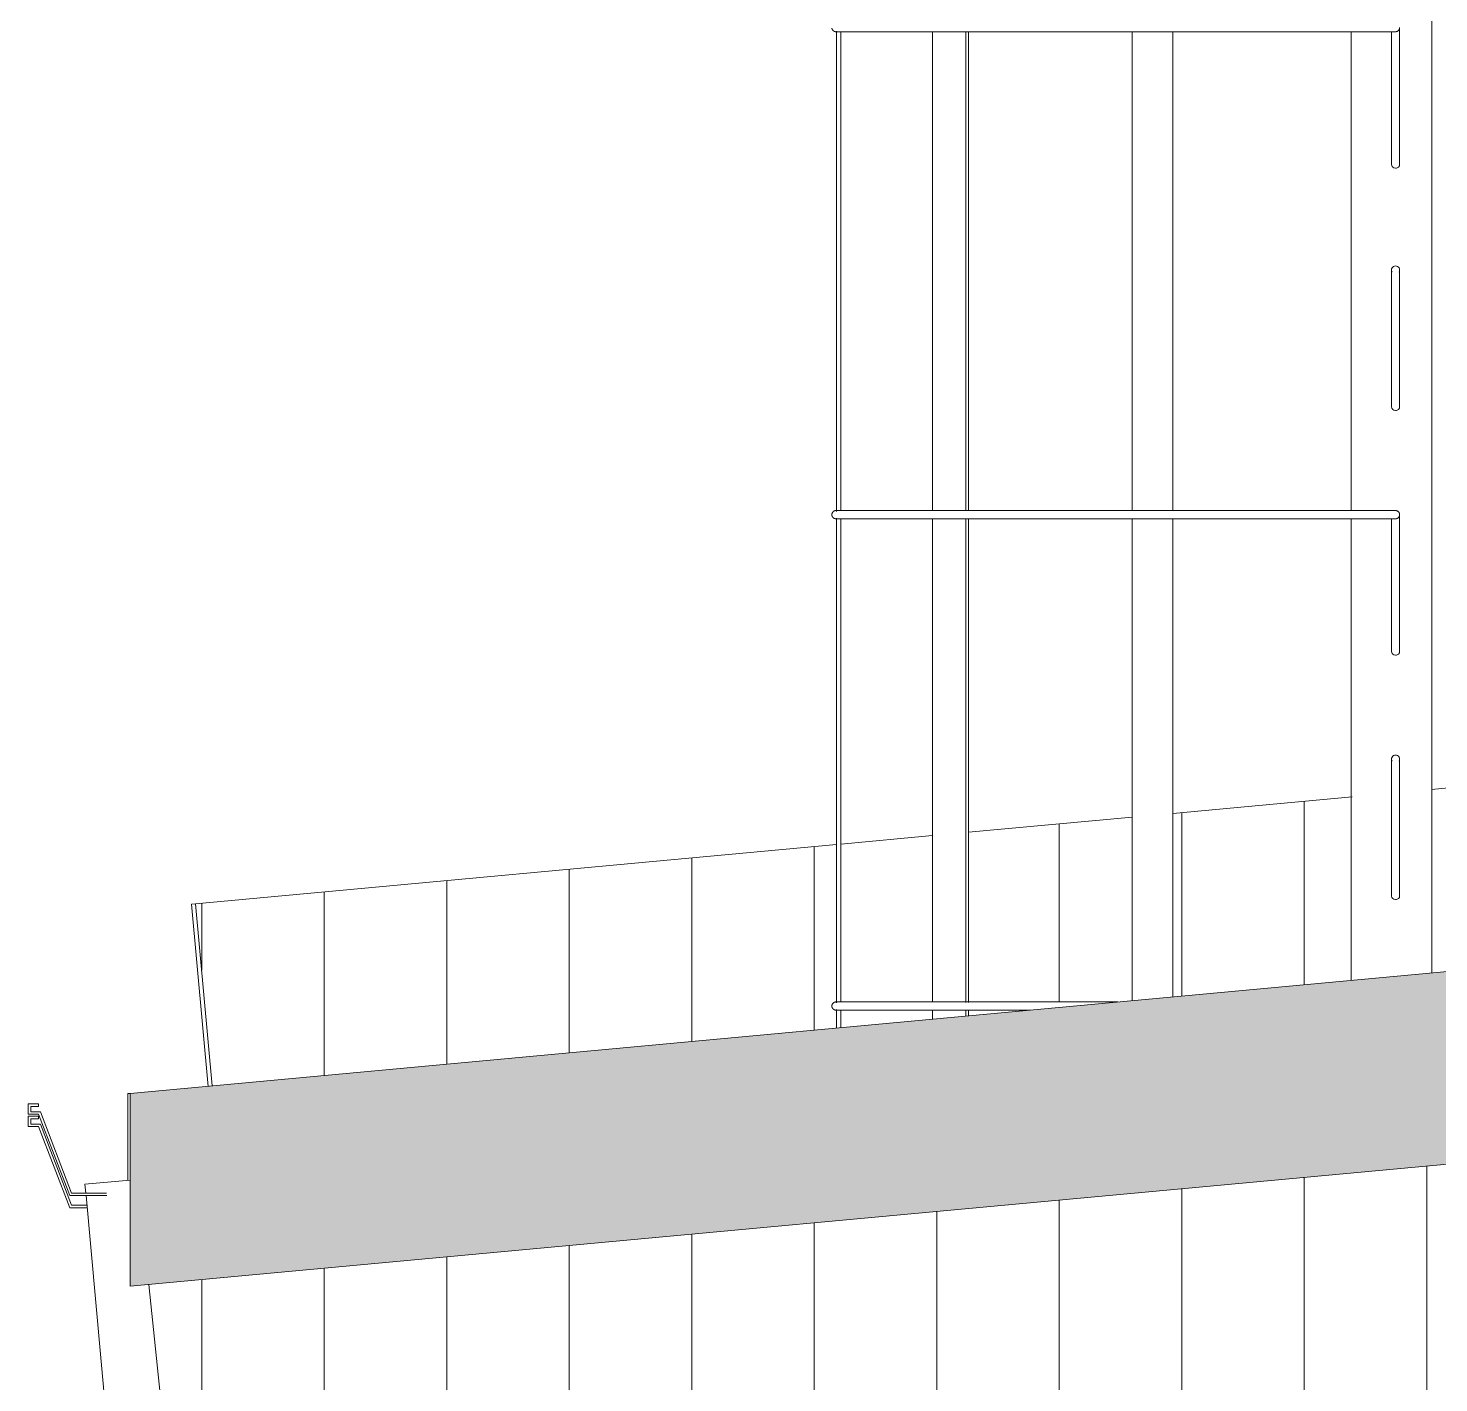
# Model space of a CAD drawing. Header units: metres. Extents: x -3 to 137, y -7 to 15.
# Drawn here: x 111.696 to 113.423, y 8.068 to 9.727 of the extents above; entities that cross this region are included whole.
import ezdxf

# ---------------------------------------------------------------- set-up
doc = ezdxf.new("R2010")
doc.units = ezdxf.units.M
for name, color, linetype, lineweight in [('A-GENM', 7, 'Continuous', 9), ('A-ROOF-OTLN', 7, 'Continuous', 9), ('A-ROOF-PATT', 7, 'Continuous', 9), ('A-WALL-PATT', 7, 'Continuous', 9), ('I-WALL', 7, 'Continuous', 9), ('P-PIPE', 7, 'Continuous', 9)]:
    doc.layers.add(name, color=color, linetype=linetype, lineweight=lineweight)
pattern_1 = [(90, (123.7585, 0), (-0.15, 9e-18), [])]

# ---------------------------------------------------------------- blocks, each defined once
blk = doc.blocks.new('M_Corniza Generica - Blanco-2489516-Elevation 6 - a')
at = {"layer": 'A-GENM', "color": 8, "true_color": 0x808080}
for p, q in [((-13.4173, 8.6543), (-13.4223, 8.6538)), ((-13.4223, 8.6538), (-13.4019, 8.4306))]:
    blk.add_line(p, q, dxfattribs=at)
blk = doc.blocks.new('M_Escalera acceso cubierta - M_Escalera acceso cubierta-2778226-Elevation 6 - a')
at = {"layer": 'A-GENM', "color": 8, "true_color": 0x808080}
for p, q in [((-11.9038, 8.5697), (-11.9038, 10.8098)), ((-12.6325, 9.1345), (-12.6325, 9.723)), ((-12.6275, 9.7223), (-12.6275, 9.1356)), ((-12.5151, 9.7222), (-12.5151, 9.1361)), ((-12.4741, 9.7226), (-12.4741, 9.1353)), ((-12.4712, 9.7225), (-12.4712, 9.1353)), ((-12.3155, 9.7223), (-11.9481, 9.7223)), ((-12.2707, 9.7224), (-12.2707, 9.1356)), ((-12.2207, 9.1356), (-12.2207, 9.7224)), ((-12.0024, 9.7225), (-12.0024, 9.1355)), ((-11.9531, 9.6908), (-11.9531, 9.5596)), ((-11.9431, 9.5596), (-11.9431, 9.6908)), ((-11.9531, 9.394), (-11.9531, 9.2628)), ((-11.9431, 9.2628), (-11.9431, 9.394)), ((-12.6325, 8.5328), (-12.6325, 9.1265)), ((-12.6275, 9.1258), (-12.6275, 8.5338)), ((-12.5151, 9.1257), (-12.5151, 8.5343)), ((-12.4741, 9.126), (-12.4741, 8.5335)), ((-12.4712, 9.126), (-12.4712, 8.5335)), ((-11.9481, 9.1358), (-12.3155, 9.1358)), ((-12.3155, 9.1258), (-11.9481, 9.1258)), ((-12.2707, 9.1259), (-12.2707, 8.5356)), ((-12.2207, 8.5403), (-12.2207, 9.1259)), ((-12.0024, 9.126), (-12.0024, 8.5605)), ((-11.9531, 9.0943), (-11.9531, 8.9631)), ((-11.9431, 8.9631), (-11.9431, 9.0943)), ((-11.9531, 8.7949), (-11.9531, 8.6637)), ((-11.9431, 8.6637), (-11.9431, 8.7949)), ((-12.288, 8.534), (-12.3155, 8.534)), ((-12.6325, 8.502), (-12.6325, 8.5248)), ((-12.6275, 8.524), (-12.6275, 8.5025)), ((-12.5151, 8.5239), (-12.5151, 8.5129)), ((-12.4741, 8.5243), (-12.4741, 8.5167)), ((-12.4712, 8.5243), (-12.4712, 8.517))]:
    blk.add_line(p, q, dxfattribs=at)
at = {"layer": 'A-GENM', "color": 8, "true_color": 0x808080, "flags": 128}
for points in [[(-12.6333, 9.7223), (-12.6335, 9.7223), (-12.6337, 9.7223), (-12.6339, 9.7223), (-12.6341, 9.7223), (-12.6343, 9.7224), (-12.6345, 9.7224), (-12.6347, 9.7225), (-12.6349, 9.7225), (-12.6351, 9.7226), (-12.6353, 9.7227), (-12.6354, 9.7228), (-12.6356, 9.7228), (-12.6358, 9.7229), (-12.636, 9.723), (-12.6361, 9.7232), (-12.6363, 9.7233), (-12.6365, 9.7234), (-12.6366, 9.7235), (-12.6368, 9.7237), (-12.6369, 9.7238), (-12.637, 9.7239), (-12.6372, 9.7241), (-12.6373, 9.7242), (-12.6374, 9.7244), (-12.6375, 9.7246), (-12.6376, 9.7247), (-12.6377, 9.7249), (-12.6378, 9.7251), (-12.6379, 9.7253), (-12.638, 9.7255), (-12.638, 9.7257), (-12.6381, 9.7258), (-12.6382, 9.726), (-12.6382, 9.7262), (-12.6382, 9.7264), (-12.6383, 9.7266)], [(-11.9431, 9.6908), (-11.9431, 9.6912), (-11.9431, 9.6916), (-11.9431, 9.6921), (-11.9431, 9.6926), (-11.9431, 9.6931), (-11.9431, 9.6936), (-11.9431, 9.6942), (-11.9431, 9.6947), (-11.9431, 9.6953), (-11.9431, 9.6959), (-11.9431, 9.6966), (-11.9431, 9.6972), (-11.9431, 9.6979), (-11.9431, 9.6986), (-11.9431, 9.6993), (-11.9431, 9.7), (-11.9431, 9.7007), (-11.9431, 9.7014), (-11.9431, 9.7022), (-11.9431, 9.7029), (-11.9431, 9.7037), (-11.9431, 9.7045), (-11.9431, 9.7053), (-11.9431, 9.706), (-11.9431, 9.7068), (-11.9431, 9.7076), (-11.9431, 9.7084), (-11.9431, 9.7092), (-11.9431, 9.7099), (-11.9431, 9.7107), (-11.9431, 9.7115), (-11.9431, 9.7122), (-11.9431, 9.713), (-11.9431, 9.7137), (-11.9431, 9.7145), (-11.9431, 9.7152), (-11.9431, 9.7159), (-11.9431, 9.7166), (-11.9431, 9.7173), (-11.9431, 9.718), (-11.9431, 9.7187), (-11.9431, 9.7193), (-11.9431, 9.7199), (-11.9431, 9.7205), (-11.9431, 9.7211), (-11.9431, 9.7217), (-11.9431, 9.7222), (-11.9431, 9.7227), (-11.9431, 9.7232), (-11.9431, 9.7237), (-11.9431, 9.7241), (-11.9431, 9.7245), (-11.9431, 9.7249), (-11.9431, 9.7253), (-11.9431, 9.7256), (-11.9431, 9.7259)], [(-12.6287, 9.7223), (-12.6306, 9.7223), (-12.632, 9.7223), (-12.6329, 9.7223), (-12.6333, 9.7223), (-12.6333, 9.7223)], [(-12.6333, 9.7223), (-12.6331, 9.7223), (-12.6323, 9.7223), (-12.631, 9.7223), (-12.6293, 9.7223), (-12.627, 9.7223), (-12.6242, 9.7223), (-12.6209, 9.7223), (-12.6172, 9.7223), (-12.6129, 9.7223), (-12.6082, 9.7223), (-12.603, 9.7223), (-12.5974, 9.7223), (-12.5913, 9.7223), (-12.5848, 9.7223), (-12.5778, 9.7223), (-12.5704, 9.7223), (-12.5626, 9.7223), (-12.5544, 9.7223), (-12.5459, 9.7223), (-12.5369, 9.7223), (-12.5276, 9.7223), (-12.518, 9.7223), (-12.508, 9.7223), (-12.4978, 9.7223), (-12.4872, 9.7223), (-12.4764, 9.7223), (-12.4653, 9.7223), (-12.454, 9.7223), (-12.4424, 9.7223), (-12.4307, 9.7223), (-12.4187, 9.7223), (-12.4066, 9.7223), (-12.3944, 9.7223), (-12.382, 9.7223), (-12.3695, 9.7223), (-12.3569, 9.7223), (-12.3443, 9.7223), (-12.3316, 9.7223), (-12.3189, 9.7223), (-12.3155, 9.7223)], [(-12.5153, 9.7223), (-12.5251, 9.7223), (-12.5344, 9.7223), (-12.5435, 9.7223), (-12.5522, 9.7223), (-12.5604, 9.7223), (-12.5683, 9.7223), (-12.5758, 9.7223), (-12.5829, 9.7223), (-12.5896, 9.7223), (-12.5958, 9.7223), (-12.6016, 9.7223), (-12.6069, 9.7223), (-12.6117, 9.7223), (-12.6161, 9.7223), (-12.62, 9.7223), (-12.6234, 9.7223), (-12.6263, 9.7223), (-12.6275, 9.7223)], [(-12.3155, 9.7223), (-12.3282, 9.7223), (-12.3409, 9.7223), (-12.3535, 9.7223), (-12.3661, 9.7223), (-12.3786, 9.7223), (-12.391, 9.7223), (-12.4033, 9.7223), (-12.4155, 9.7223), (-12.4274, 9.7223), (-12.4393, 9.7223), (-12.4509, 9.7223), (-12.4623, 9.7223), (-12.4712, 9.7223)], [(-11.9531, 9.7224), (-11.9531, 9.7219), (-11.9531, 9.7213), (-11.9531, 9.7208), (-11.9531, 9.7202), (-11.9531, 9.7196), (-11.9531, 9.7189), (-11.9531, 9.7183), (-11.9531, 9.7176), (-11.9531, 9.7169), (-11.9531, 9.7162), (-11.9531, 9.7155), (-11.9531, 9.7148), (-11.9531, 9.7141), (-11.9531, 9.7133), (-11.9531, 9.7126), (-11.9531, 9.7118), (-11.9531, 9.7111), (-11.9531, 9.7103), (-11.9531, 9.7095), (-11.9531, 9.7087), (-11.9531, 9.7079), (-11.9531, 9.7072), (-11.9531, 9.7064), (-11.9531, 9.7056), (-11.9531, 9.7048), (-11.9531, 9.7041), (-11.9531, 9.7033), (-11.9531, 9.7025), (-11.9531, 9.7018), (-11.9531, 9.701), (-11.9531, 9.7003), (-11.9531, 9.6996), (-11.9531, 9.6989), (-11.9531, 9.6982), (-11.9531, 9.6975), (-11.9531, 9.6969), (-11.9531, 9.6962), (-11.9531, 9.6956), (-11.9531, 9.695), (-11.9531, 9.6944), (-11.9531, 9.6939), (-11.9531, 9.6933), (-11.9531, 9.6928), (-11.9531, 9.6923), (-11.9531, 9.6918), (-11.9531, 9.6914), (-11.9531, 9.691), (-11.9531, 9.6908)], [(-11.9531, 9.4305), (-11.9531, 9.4305), (-11.9531, 9.4304), (-11.9531, 9.4303), (-11.9531, 9.4302), (-11.9531, 9.4301), (-11.9531, 9.4299), (-11.9531, 9.4297), (-11.9531, 9.4295), (-11.9531, 9.4292), (-11.9531, 9.4289), (-11.9531, 9.4286), (-11.9531, 9.4283), (-11.9531, 9.4279), (-11.9531, 9.4275), (-11.9531, 9.4271), (-11.9531, 9.4266), (-11.9531, 9.4261), (-11.9531, 9.4256), (-11.9531, 9.4251), (-11.9531, 9.4246), (-11.9531, 9.424), (-11.9531, 9.4234), (-11.9531, 9.4228), (-11.9531, 9.4222), (-11.9531, 9.4215), (-11.9531, 9.4208), (-11.9531, 9.4202), (-11.9531, 9.4195), (-11.9531, 9.4187), (-11.9531, 9.418), (-11.9531, 9.4173), (-11.9531, 9.4165), (-11.9531, 9.4158), (-11.9531, 9.415), (-11.9531, 9.4143), (-11.9531, 9.4135), (-11.9531, 9.4127), (-11.9531, 9.4119), (-11.9531, 9.4112), (-11.9531, 9.4104), (-11.9531, 9.4096), (-11.9531, 9.4088), (-11.9531, 9.408), (-11.9531, 9.4073), (-11.9531, 9.4065), (-11.9531, 9.4057), (-11.9531, 9.405), (-11.9531, 9.4043), (-11.9531, 9.4035), (-11.9531, 9.4028), (-11.9531, 9.4021), (-11.9531, 9.4014), (-11.9531, 9.4007), (-11.9531, 9.4001), (-11.9531, 9.3994), (-11.9531, 9.3988), (-11.9531, 9.3982), (-11.9531, 9.3976), (-11.9531, 9.3971), (-11.9531, 9.3965), (-11.9531, 9.396), (-11.9531, 9.3955), (-11.9531, 9.395), (-11.9531, 9.3946), (-11.9531, 9.3942), (-11.9531, 9.394)], [(-11.9431, 9.394), (-11.9431, 9.3944), (-11.9431, 9.3948), (-11.9431, 9.3953), (-11.9431, 9.3958), (-11.9431, 9.3963), (-11.9431, 9.3968), (-11.9431, 9.3974), (-11.9431, 9.3979), (-11.9431, 9.3985), (-11.9431, 9.3992), (-11.9431, 9.3998), (-11.9431, 9.4004), (-11.9431, 9.4011), (-11.9431, 9.4018), (-11.9431, 9.4025), (-11.9431, 9.4032), (-11.9431, 9.4039), (-11.9431, 9.4047), (-11.9431, 9.4054), (-11.9431, 9.4062), (-11.9431, 9.4069), (-11.9431, 9.4077), (-11.9431, 9.4085), (-11.9431, 9.4092), (-11.9431, 9.41), (-11.9431, 9.4108), (-11.9431, 9.4116), (-11.9431, 9.4124), (-11.9431, 9.4131), (-11.9431, 9.4139), (-11.9431, 9.4147), (-11.9431, 9.4154), (-11.9431, 9.4162), (-11.9431, 9.417), (-11.9431, 9.4177), (-11.9431, 9.4184), (-11.9431, 9.4191), (-11.9431, 9.4198), (-11.9431, 9.4205), (-11.9431, 9.4212), (-11.9431, 9.4219), (-11.9431, 9.4225), (-11.9431, 9.4231), (-11.9431, 9.4237), (-11.9431, 9.4243), (-11.9431, 9.4249), (-11.9431, 9.4254), (-11.9431, 9.4259), (-11.9431, 9.4264), (-11.9431, 9.4269), (-11.9431, 9.4273), (-11.9431, 9.4277), (-11.9431, 9.4281), (-11.9431, 9.4285), (-11.9431, 9.4288), (-11.9431, 9.4291), (-11.9431, 9.4294), (-11.9431, 9.4296), (-11.9431, 9.4298), (-11.9431, 9.43), (-11.9431, 9.4302), (-11.9431, 9.4303), (-11.9431, 9.4304), (-11.9431, 9.4305), (-11.9431, 9.4305), (-11.9431, 9.4305)], [(-12.6383, 9.1308), (-12.6383, 9.131), (-12.6383, 9.1312), (-12.6383, 9.1314), (-12.6382, 9.1316), (-12.6382, 9.1318), (-12.6382, 9.132), (-12.6381, 9.1321), (-12.6381, 9.1323), (-12.638, 9.1325), (-12.6379, 9.1327), (-12.6378, 9.1329), (-12.6377, 9.1331), (-12.6376, 9.1332), (-12.6375, 9.1334), (-12.6374, 9.1336), (-12.6373, 9.1337), (-12.6372, 9.1339), (-12.6371, 9.1341), (-12.6369, 9.1342), (-12.6368, 9.1343), (-12.6366, 9.1345), (-12.6365, 9.1346), (-12.6363, 9.1347), (-12.6362, 9.1349), (-12.636, 9.135), (-12.6358, 9.1351), (-12.6357, 9.1352), (-12.6355, 9.1353), (-12.6353, 9.1353), (-12.6351, 9.1354), (-12.6349, 9.1355), (-12.6347, 9.1356), (-12.6346, 9.1356), (-12.6344, 9.1357), (-12.6342, 9.1357), (-12.634, 9.1357), (-12.6338, 9.1357), (-12.6336, 9.1358), (-12.6334, 9.1358), (-12.6333, 9.1358)], [(-12.6333, 9.1258), (-12.6335, 9.1258), (-12.6337, 9.1258), (-12.6339, 9.1258), (-12.6341, 9.1258), (-12.6343, 9.1259), (-12.6345, 9.1259), (-12.6347, 9.126), (-12.6349, 9.126), (-12.6351, 9.1261), (-12.6353, 9.1262), (-12.6354, 9.1262), (-12.6356, 9.1263), (-12.6358, 9.1264), (-12.636, 9.1265), (-12.6361, 9.1266), (-12.6363, 9.1268), (-12.6365, 9.1269), (-12.6366, 9.127), (-12.6368, 9.1271), (-12.6369, 9.1273), (-12.637, 9.1274), (-12.6372, 9.1276), (-12.6373, 9.1277), (-12.6374, 9.1279), (-12.6375, 9.1281), (-12.6376, 9.1282), (-12.6377, 9.1284), (-12.6378, 9.1286), (-12.6379, 9.1288), (-12.638, 9.129), (-12.638, 9.1291), (-12.6381, 9.1293), (-12.6382, 9.1295), (-12.6382, 9.1297), (-12.6382, 9.1299), (-12.6383, 9.1301), (-12.6383, 9.1303), (-12.6383, 9.1305), (-12.6383, 9.1307), (-12.6383, 9.1308)], [(-12.3155, 9.1358), (-12.3282, 9.1358), (-12.3409, 9.1358), (-12.3535, 9.1358), (-12.3661, 9.1358), (-12.3786, 9.1358), (-12.391, 9.1358), (-12.4033, 9.1358), (-12.4155, 9.1358), (-12.4274, 9.1358), (-12.4393, 9.1358), (-12.4509, 9.1358), (-12.4623, 9.1358), (-12.4734, 9.1358), (-12.4843, 9.1358), (-12.4949, 9.1358), (-12.5053, 9.1358), (-12.5153, 9.1358), (-12.5251, 9.1358), (-12.5344, 9.1358), (-12.5435, 9.1358), (-12.5522, 9.1358), (-12.5604, 9.1358), (-12.5683, 9.1358), (-12.5758, 9.1358), (-12.5829, 9.1358), (-12.5896, 9.1358), (-12.5958, 9.1358), (-12.6016, 9.1358), (-12.6069, 9.1358), (-12.6117, 9.1358), (-12.6161, 9.1358), (-12.62, 9.1358), (-12.6234, 9.1358), (-12.6263, 9.1358), (-12.6287, 9.1358), (-12.6306, 9.1358), (-12.632, 9.1358), (-12.6329, 9.1358), (-12.6333, 9.1358), (-12.6333, 9.1358)], [(-12.6333, 9.1358), (-12.6331, 9.1358), (-12.6323, 9.1358), (-12.631, 9.1358), (-12.6293, 9.1358)], [(-12.6287, 9.1258), (-12.6306, 9.1258), (-12.632, 9.1258), (-12.6329, 9.1258), (-12.6333, 9.1258), (-12.6333, 9.1258)], [(-12.6333, 9.1258), (-12.6331, 9.1258), (-12.6323, 9.1258), (-12.631, 9.1258), (-12.6293, 9.1258), (-12.627, 9.1258), (-12.6242, 9.1258), (-12.6209, 9.1258), (-12.6172, 9.1258), (-12.6129, 9.1258), (-12.6082, 9.1258), (-12.603, 9.1258), (-12.5974, 9.1258), (-12.5913, 9.1258), (-12.5848, 9.1258), (-12.5778, 9.1258), (-12.5704, 9.1258), (-12.5626, 9.1258), (-12.5544, 9.1258), (-12.5459, 9.1258), (-12.5369, 9.1258), (-12.5276, 9.1258), (-12.518, 9.1258), (-12.508, 9.1258), (-12.4978, 9.1258), (-12.4872, 9.1258), (-12.4764, 9.1258), (-12.4653, 9.1258), (-12.454, 9.1258), (-12.4424, 9.1258), (-12.4307, 9.1258), (-12.4187, 9.1258), (-12.4066, 9.1258), (-12.3944, 9.1258), (-12.382, 9.1258), (-12.3695, 9.1258), (-12.3569, 9.1258), (-12.3443, 9.1258), (-12.3316, 9.1258), (-12.3189, 9.1258), (-12.3155, 9.1258)], [(-12.5153, 9.1258), (-12.5251, 9.1258), (-12.5344, 9.1258), (-12.5435, 9.1258), (-12.5522, 9.1258), (-12.5604, 9.1258), (-12.5683, 9.1258), (-12.5758, 9.1258), (-12.5829, 9.1258), (-12.5896, 9.1258), (-12.5958, 9.1258), (-12.6016, 9.1258), (-12.6069, 9.1258), (-12.6117, 9.1258), (-12.6161, 9.1258), (-12.62, 9.1258), (-12.6234, 9.1258), (-12.6263, 9.1258), (-12.6275, 9.1258)], [(-12.627, 9.1358), (-12.6242, 9.1358), (-12.6209, 9.1358), (-12.6172, 9.1358), (-12.6129, 9.1358), (-12.6082, 9.1358), (-12.603, 9.1358), (-12.5974, 9.1358), (-12.5913, 9.1358), (-12.5848, 9.1358), (-12.5778, 9.1358), (-12.5704, 9.1358), (-12.5626, 9.1358), (-12.5544, 9.1358), (-12.5459, 9.1358), (-12.5369, 9.1358), (-12.5276, 9.1358), (-12.518, 9.1358), (-12.5151, 9.1358)], [(-12.4712, 9.1358), (-12.4653, 9.1358), (-12.454, 9.1358), (-12.4424, 9.1358), (-12.4307, 9.1358), (-12.4187, 9.1358), (-12.4066, 9.1358), (-12.3944, 9.1358), (-12.382, 9.1358), (-12.3695, 9.1358), (-12.3569, 9.1358), (-12.3443, 9.1358), (-12.3316, 9.1358), (-12.3189, 9.1358), (-12.3155, 9.1358)], [(-12.3155, 9.1258), (-12.3282, 9.1258), (-12.3409, 9.1258), (-12.3535, 9.1258), (-12.3661, 9.1258), (-12.3786, 9.1258), (-12.391, 9.1258), (-12.4033, 9.1258), (-12.4155, 9.1258), (-12.4274, 9.1258), (-12.4393, 9.1258), (-12.4509, 9.1258), (-12.4623, 9.1258), (-12.4712, 9.1258)], [(-11.9531, 9.1259), (-11.9531, 9.1254), (-11.9531, 9.1248), (-11.9531, 9.1243), (-11.9531, 9.1237), (-11.9531, 9.1231), (-11.9531, 9.1224), (-11.9531, 9.1218), (-11.9531, 9.1211), (-11.9531, 9.1204), (-11.9531, 9.1197), (-11.9531, 9.119), (-11.9531, 9.1183), (-11.9531, 9.1176), (-11.9531, 9.1168), (-11.9531, 9.1161), (-11.9531, 9.1153), (-11.9531, 9.1145), (-11.9531, 9.1138), (-11.9531, 9.113), (-11.9531, 9.1122), (-11.9531, 9.1114), (-11.9531, 9.1106), (-11.9531, 9.1099), (-11.9531, 9.1091), (-11.9531, 9.1083), (-11.9531, 9.1075), (-11.9531, 9.1068), (-11.9531, 9.106), (-11.9531, 9.1053), (-11.9531, 9.1045), (-11.9531, 9.1038), (-11.9531, 9.1031), (-11.9531, 9.1024), (-11.9531, 9.1017), (-11.9531, 9.101), (-11.9531, 9.1004), (-11.9531, 9.0997), (-11.9531, 9.0991), (-11.9531, 9.0985), (-11.9531, 9.0979), (-11.9531, 9.0973), (-11.9531, 9.0968), (-11.9531, 9.0963), (-11.9531, 9.0958), (-11.9531, 9.0953), (-11.9531, 9.0949), (-11.9531, 9.0945), (-11.9531, 9.0943)], [(-11.9431, 9.0943), (-11.9431, 9.0947), (-11.9431, 9.0951), (-11.9431, 9.0956), (-11.9431, 9.0961), (-11.9431, 9.0966), (-11.9431, 9.0971), (-11.9431, 9.0976), (-11.9431, 9.0982), (-11.9431, 9.0988), (-11.9431, 9.0994), (-11.9431, 9.1001), (-11.9431, 9.1007), (-11.9431, 9.1014), (-11.9431, 9.1021), (-11.9431, 9.1028), (-11.9431, 9.1035), (-11.9431, 9.1042), (-11.9431, 9.1049), (-11.9431, 9.1057), (-11.9431, 9.1064), (-11.9431, 9.1072), (-11.9431, 9.108), (-11.9431, 9.1087), (-11.9431, 9.1095), (-11.9431, 9.1103), (-11.9431, 9.1111), (-11.9431, 9.1119), (-11.9431, 9.1126), (-11.9431, 9.1134), (-11.9431, 9.1142), (-11.9431, 9.115), (-11.9431, 9.1157), (-11.9431, 9.1165), (-11.9431, 9.1172), (-11.9431, 9.118), (-11.9431, 9.1187), (-11.9431, 9.1194), (-11.9431, 9.1201), (-11.9431, 9.1208), (-11.9431, 9.1215), (-11.9431, 9.1221), (-11.9431, 9.1228), (-11.9431, 9.1234), (-11.9431, 9.124), (-11.9431, 9.1246), (-11.9431, 9.1251), (-11.9431, 9.1257), (-11.9431, 9.1262), (-11.9431, 9.1267), (-11.9431, 9.1271), (-11.9431, 9.1276), (-11.9431, 9.128), (-11.9431, 9.1284), (-11.9431, 9.1287), (-11.9431, 9.1291), (-11.9431, 9.1294)], [(-11.9531, 8.8314), (-11.9531, 8.8314), (-11.9531, 8.8313), (-11.9531, 8.8312), (-11.9531, 8.8311), (-11.9531, 8.831), (-11.9531, 8.8308), (-11.9531, 8.8306), (-11.9531, 8.8304), (-11.9531, 8.8301), (-11.9531, 8.8298), (-11.9531, 8.8295), (-11.9531, 8.8292), (-11.9531, 8.8288), (-11.9531, 8.8284), (-11.9531, 8.828), (-11.9531, 8.8275), (-11.9531, 8.827), (-11.9531, 8.8265), (-11.9531, 8.826), (-11.9531, 8.8254), (-11.9531, 8.8249), (-11.9531, 8.8243), (-11.9531, 8.8237), (-11.9531, 8.823), (-11.9531, 8.8224), (-11.9531, 8.8217), (-11.9531, 8.821), (-11.9531, 8.8203), (-11.9531, 8.8196), (-11.9531, 8.8189), (-11.9531, 8.8182), (-11.9531, 8.8174), (-11.9531, 8.8167), (-11.9531, 8.8159), (-11.9531, 8.8151), (-11.9531, 8.8144), (-11.9531, 8.8136), (-11.9531, 8.8128), (-11.9531, 8.812), (-11.9531, 8.8112), (-11.9531, 8.8105), (-11.9531, 8.8097), (-11.9531, 8.8089), (-11.9531, 8.8081), (-11.9531, 8.8074), (-11.9531, 8.8066), (-11.9531, 8.8059), (-11.9531, 8.8051), (-11.9531, 8.8044), (-11.9531, 8.8037), (-11.9531, 8.803), (-11.9531, 8.8023), (-11.9531, 8.8016), (-11.9531, 8.801), (-11.9531, 8.8003), (-11.9531, 8.7997), (-11.9531, 8.7991), (-11.9531, 8.7985), (-11.9531, 8.7979), (-11.9531, 8.7974), (-11.9531, 8.7969), (-11.9531, 8.7964), (-11.9531, 8.7959), (-11.9531, 8.7955), (-11.9531, 8.7951), (-11.9531, 8.7949)], [(-11.9431, 8.7949), (-11.9431, 8.7953), (-11.9431, 8.7957), (-11.9431, 8.7962), (-11.9431, 8.7967), (-11.9431, 8.7972), (-11.9431, 8.7977), (-11.9431, 8.7983), (-11.9431, 8.7988), (-11.9431, 8.7994), (-11.9431, 8.8), (-11.9431, 8.8007), (-11.9431, 8.8013), (-11.9431, 8.802), (-11.9431, 8.8027), (-11.9431, 8.8034), (-11.9431, 8.8041), (-11.9431, 8.8048), (-11.9431, 8.8055), (-11.9431, 8.8063), (-11.9431, 8.807), (-11.9431, 8.8078), (-11.9431, 8.8086), (-11.9431, 8.8093), (-11.9431, 8.8101), (-11.9431, 8.8109), (-11.9431, 8.8117), (-11.9431, 8.8125), (-11.9431, 8.8132), (-11.9431, 8.814), (-11.9431, 8.8148), (-11.9431, 8.8156), (-11.9431, 8.8163), (-11.9431, 8.8171), (-11.9431, 8.8178), (-11.9431, 8.8186), (-11.9431, 8.8193), (-11.9431, 8.82), (-11.9431, 8.8207), (-11.9431, 8.8214), (-11.9431, 8.8221), (-11.9431, 8.8227), (-11.9431, 8.8234), (-11.9431, 8.824), (-11.9431, 8.8246), (-11.9431, 8.8252), (-11.9431, 8.8257), (-11.9431, 8.8263), (-11.9431, 8.8268), (-11.9431, 8.8273), (-11.9431, 8.8278), (-11.9431, 8.8282), (-11.9431, 8.8286), (-11.9431, 8.829), (-11.9431, 8.8294), (-11.9431, 8.8297), (-11.9431, 8.83), (-11.9431, 8.8303), (-11.9431, 8.8305), (-11.9431, 8.8307), (-11.9431, 8.8309), (-11.9431, 8.8311), (-11.9431, 8.8312), (-11.9431, 8.8313), (-11.9431, 8.8313), (-11.9431, 8.8314), (-11.9431, 8.8314)], [(-12.6383, 8.529), (-12.6383, 8.5292), (-12.6383, 8.5294), (-12.6383, 8.5296), (-12.6382, 8.5298), (-12.6382, 8.53), (-12.6382, 8.5302), (-12.6381, 8.5304), (-12.6381, 8.5306), (-12.638, 8.5308), (-12.6379, 8.531), (-12.6378, 8.5311), (-12.6377, 8.5313), (-12.6376, 8.5315), (-12.6375, 8.5317), (-12.6374, 8.5318), (-12.6373, 8.532), (-12.6372, 8.5322), (-12.6371, 8.5323), (-12.6369, 8.5325), (-12.6368, 8.5326), (-12.6366, 8.5327), (-12.6365, 8.5329), (-12.6363, 8.533), (-12.6362, 8.5331), (-12.636, 8.5332), (-12.6358, 8.5333), (-12.6357, 8.5334), (-12.6355, 8.5335), (-12.6353, 8.5336), (-12.6351, 8.5337), (-12.6349, 8.5337), (-12.6347, 8.5338), (-12.6346, 8.5339), (-12.6344, 8.5339), (-12.6342, 8.5339), (-12.634, 8.534), (-12.6338, 8.534), (-12.6336, 8.534), (-12.6334, 8.534), (-12.6333, 8.534)], [(-12.3155, 8.534), (-12.3282, 8.534), (-12.3409, 8.534), (-12.3535, 8.534), (-12.3661, 8.534), (-12.3786, 8.534), (-12.391, 8.534), (-12.4033, 8.534), (-12.4155, 8.534), (-12.4274, 8.534), (-12.4393, 8.534), (-12.4509, 8.534), (-12.4623, 8.534), (-12.4734, 8.534), (-12.4843, 8.534), (-12.4949, 8.534), (-12.5053, 8.534), (-12.5153, 8.534), (-12.5251, 8.534), (-12.5344, 8.534), (-12.5435, 8.534), (-12.5522, 8.534), (-12.5604, 8.534), (-12.5683, 8.534), (-12.5758, 8.534), (-12.5829, 8.534), (-12.5896, 8.534), (-12.5958, 8.534), (-12.6016, 8.534), (-12.6069, 8.534), (-12.6117, 8.534), (-12.6161, 8.534), (-12.62, 8.534), (-12.6234, 8.534), (-12.6263, 8.534), (-12.6287, 8.534), (-12.6306, 8.534), (-12.632, 8.534), (-12.6329, 8.534), (-12.6333, 8.534), (-12.6333, 8.534)], [(-12.6333, 8.534), (-12.6331, 8.534), (-12.6323, 8.534), (-12.631, 8.534), (-12.6293, 8.534)], [(-12.627, 8.534), (-12.6242, 8.534), (-12.6209, 8.534), (-12.6172, 8.534), (-12.6129, 8.534), (-12.6082, 8.534), (-12.603, 8.534), (-12.5974, 8.534), (-12.5913, 8.534), (-12.5848, 8.534), (-12.5778, 8.534), (-12.5704, 8.534), (-12.5626, 8.534), (-12.5544, 8.534), (-12.5459, 8.534), (-12.5369, 8.534), (-12.5276, 8.534), (-12.518, 8.534), (-12.5151, 8.534)], [(-12.4712, 8.534), (-12.4653, 8.534), (-12.454, 8.534), (-12.4424, 8.534), (-12.4307, 8.534), (-12.4187, 8.534), (-12.4066, 8.534), (-12.3944, 8.534), (-12.382, 8.534), (-12.3695, 8.534), (-12.3569, 8.534), (-12.3443, 8.534), (-12.3316, 8.534), (-12.3189, 8.534), (-12.3155, 8.534)], [(-12.6333, 8.524), (-12.6335, 8.524), (-12.6337, 8.524), (-12.6339, 8.5241), (-12.6341, 8.5241), (-12.6343, 8.5241), (-12.6345, 8.5242), (-12.6347, 8.5242), (-12.6349, 8.5243), (-12.6351, 8.5243), (-12.6353, 8.5244), (-12.6354, 8.5245), (-12.6356, 8.5246), (-12.6358, 8.5247), (-12.636, 8.5248), (-12.6361, 8.5249), (-12.6363, 8.525), (-12.6365, 8.5251), (-12.6366, 8.5253), (-12.6368, 8.5254), (-12.6369, 8.5255), (-12.637, 8.5257), (-12.6372, 8.5258), (-12.6373, 8.526), (-12.6374, 8.5261), (-12.6375, 8.5263), (-12.6376, 8.5265), (-12.6377, 8.5267), (-12.6378, 8.5268), (-12.6379, 8.527), (-12.638, 8.5272), (-12.638, 8.5274), (-12.6381, 8.5276), (-12.6382, 8.5278), (-12.6382, 8.528), (-12.6382, 8.5282), (-12.6383, 8.5284), (-12.6383, 8.5286), (-12.6383, 8.5288), (-12.6383, 8.529), (-12.6383, 8.529)], [(-12.6287, 8.524), (-12.6306, 8.524), (-12.632, 8.524), (-12.6329, 8.524), (-12.6333, 8.524), (-12.6333, 8.524)], [(-12.6333, 8.524), (-12.6331, 8.524), (-12.6323, 8.524), (-12.631, 8.524), (-12.6293, 8.524), (-12.627, 8.524), (-12.6242, 8.524), (-12.6209, 8.524), (-12.6172, 8.524), (-12.6129, 8.524), (-12.6082, 8.524), (-12.603, 8.524), (-12.5974, 8.524), (-12.5913, 8.524), (-12.5848, 8.524), (-12.5778, 8.524), (-12.5704, 8.524), (-12.5626, 8.524), (-12.5544, 8.524), (-12.5459, 8.524), (-12.5369, 8.524), (-12.5276, 8.524), (-12.518, 8.524), (-12.508, 8.524), (-12.4978, 8.524), (-12.4872, 8.524), (-12.4764, 8.524), (-12.4653, 8.524), (-12.454, 8.524), (-12.4424, 8.524), (-12.4307, 8.524), (-12.4187, 8.524), (-12.4066, 8.524), (-12.3957, 8.524)], [(-12.5153, 8.524), (-12.5251, 8.524), (-12.5344, 8.524), (-12.5435, 8.524), (-12.5522, 8.524), (-12.5604, 8.524), (-12.5683, 8.524), (-12.5758, 8.524), (-12.5829, 8.524), (-12.5896, 8.524), (-12.5958, 8.524), (-12.6016, 8.524), (-12.6069, 8.524), (-12.6117, 8.524), (-12.6161, 8.524), (-12.62, 8.524), (-12.6234, 8.524), (-12.6263, 8.524), (-12.6275, 8.524)], [(-12.3957, 8.524), (-12.4033, 8.524), (-12.4155, 8.524), (-12.4274, 8.524), (-12.4393, 8.524), (-12.4509, 8.524), (-12.4623, 8.524), (-12.4712, 8.524)]]:
    blk.add_lwpolyline(points, dxfattribs=at)
at = {"layer": 'A-GENM', "color": 8, "true_color": 0x808080}
for centre, start, end in [((-11.9481, 9.4305), 90, 210), ((-11.9481, 9.4305), 330, 90), ((-11.9481, 8.8314), 90, 210), ((-11.9481, 8.8314), 330, 90)]:
    blk.add_arc(centre, 0.005, start, end, dxfattribs=at)
for centre, major_axis, start_param, end_param in [((-11.9481, 9.5596), (0.005, 0), 3.141593, 4.712389), ((-11.9481, 9.5596), (-0.005, 0), 1.570796, 3.141593), ((-11.9481, 9.2628), (0.005, 0), 3.141593, 4.712389), ((-11.9481, 9.2628), (-0.005, 0), 1.570796, 3.141593), ((-11.9481, 8.9631), (0.005, 0), 3.141593, 4.712389), ((-11.9481, 8.9631), (-0.005, 0), 1.570796, 3.141593), ((-11.9481, 8.6637), (0.005, 0), 3.141593, 4.712389), ((-11.9481, 8.6637), (-0.005, 0), 1.570796, 3.141593)]:
    blk.add_ellipse(centre, major_axis=major_axis, ratio=0.866025, start_param=start_param, end_param=end_param, dxfattribs=at)
for points, knots in [([(-11.9481, 9.7223), (-11.948, 9.7223), (-11.9478, 9.7223), (-11.9474, 9.7223), (-11.9471, 9.7224), (-11.9468, 9.7224), (-11.9465, 9.7225), (-11.9462, 9.7227), (-11.9459, 9.7228), (-11.9456, 9.7229), (-11.9453, 9.7231), (-11.945, 9.7234), (-11.9446, 9.7237), (-11.9443, 9.724), (-11.9441, 9.7243), (-11.9437, 9.7248), (-11.9435, 9.7254), (-11.9432, 9.7262), (-11.9431, 9.7268), (-11.9431, 9.7273)], [0.5, 0.5, 0.5, 0.5, 0.5208333, 0.5416667, 0.5625, 0.5833333, 0.6041667, 0.625, 0.6458333, 0.6666667, 0.6875, 0.7083333, 0.75, 0.7708333, 0.7916667, 0.8333333, 0.875, 0.9166667, 1, 1, 1, 1]), ([(-11.9431, 9.1308), (-11.9431, 9.1312), (-11.9432, 9.1319), (-11.9435, 9.1327), (-11.9437, 9.1333), (-11.9441, 9.1337), (-11.9443, 9.1341), (-11.9446, 9.1344), (-11.945, 9.1347), (-11.9455, 9.135), (-11.9459, 9.1353), (-11.9462, 9.1354), (-11.9465, 9.1355), (-11.9468, 9.1356), (-11.9471, 9.1357), (-11.9474, 9.1357), (-11.9478, 9.1358), (-11.948, 9.1358), (-11.9481, 9.1358)], [0, 0, 0, 0, 0.0833333, 0.125, 0.1666667, 0.2083333, 0.2291667, 0.25, 0.2916667, 0.3333333, 0.3541667, 0.375, 0.3958333, 0.4166667, 0.4375, 0.4583333, 0.4791667, 0.5, 0.5, 0.5, 0.5]), ([(-11.9481, 9.1258), (-11.948, 9.1258), (-11.9478, 9.1258), (-11.9474, 9.1258), (-11.9471, 9.1259), (-11.9468, 9.1259), (-11.9465, 9.126), (-11.9462, 9.1261), (-11.9459, 9.1263), (-11.9456, 9.1264), (-11.9453, 9.1266), (-11.945, 9.1269), (-11.9446, 9.1271), (-11.9443, 9.1275), (-11.9441, 9.1278), (-11.9437, 9.1283), (-11.9435, 9.1288), (-11.9432, 9.1297), (-11.9431, 9.1303), (-11.9431, 9.1308)], [0.5, 0.5, 0.5, 0.5, 0.5208333, 0.5416667, 0.5625, 0.5833333, 0.6041667, 0.625, 0.6458333, 0.6666667, 0.6875, 0.7083333, 0.75, 0.7708333, 0.7916667, 0.8333333, 0.875, 0.9166667, 1, 1, 1, 1])]:
    blk.add_open_spline(points, degree=3, knots=knots, dxfattribs=at)

msp = doc.modelspace()

# ---------------------------------------------------------------- hatches: boundary and pattern name
at = {"layer": 'A-ROOF-PATT', "true_color": 0x474958}
msp.add_hatch(color=251, dxfattribs=at).paths.add_polyline_path([(111.8212, 8.1858), (127.8283, 9.6713), (127.8283, 9.9073), (111.8212, 8.4218), (111.8212, 8.276)])
at = {"layer": 'A-WALL-PATT', "true_color": 0x383a4e}
h = msp.add_hatch(dxfattribs=at)
h.set_pattern_fill('FP_5', color=159, style=0, pattern_type=2)
h.set_pattern_definition(pattern_1)
h.paths.add_polyline_path([(112.4352, 2.5603), (112.4344, 2.7487), (112.413, 2.7717), (112.4286, 2.6227)])
h.paths.add_polyline_path([(112.454, 2.6028), (112.484, 2.6028), (112.485, 2.6917), (112.559, 2.6917), (112.559, 2.6028), (126.0288, 2.6028), (126.1367, 3.07), (126.1367, 5.9451), (124.1392, 5.9451), (124.1392, 8.4581), (124.1892, 8.4581), (124.1892, 8.6125), (126.1367, 8.6125), (126.1367, 9.5143), (111.8437, 8.1879), (112.3153, 3.7004), (112.4713, 3.6997), (112.4733, 3.6972), (112.4713, 3.6954), (112.4733, 3.6919), (112.4594, 3.6905), (112.454, 3.6905), (112.4547, 2.8638), (112.4713, 2.863), (112.4733, 2.8606), (112.4716, 2.8583), (112.4733, 2.8552), (112.4594, 2.8538), (112.454, 2.8538), (112.4541, 2.8376), (112.5362, 2.7495), (112.5375, 2.7508), (112.556, 2.724), (112.5608, 2.7013), (112.5621, 2.6919), (112.4826, 2.6927), (112.4821, 2.6938), (112.4813, 2.6941), (112.4822, 2.6965), (112.48, 2.6971), (112.4813, 2.6984), (112.454, 2.7276), (112.454, 2.6227)])
h.paths.add_polyline_path([(112.5493, 2.7346), (112.5375, 2.7508), (112.5391, 2.7508), (112.5491, 2.7349)])
h.paths.add_polyline_path([(112.43, 2.8634), (112.4352, 2.8638), (112.4351, 3.6905), (112.3164, 3.6902), (112.3999, 2.8956), (112.4298, 2.8636)])
h.paths.add_polyline_path([(121.4488, 3.1187), (121.4285, 3.1187), (121.4285, 7.7748), (122.7362, 7.7748), (122.7362, 3.1187), (121.4496, 3.1187)])
h.paths.add_polyline_path([(118.8421, 3.1187), (118.6121, 3.1187), (118.6121, 7.7748), (119.9198, 7.7748), (119.9198, 3.1187), (119.2345, 3.1187)])
h.paths.add_polyline_path([(113.4311, 3.1187), (113.2011, 3.1187), (113.2011, 7.7748), (114.5088, 7.7748), (114.5088, 3.1187), (113.7794, 3.1187)])
h.paths.add_polyline_path([(117.2424, 3.1187), (115.9442, 3.1187), (115.9442, 7.7748), (117.2519, 7.7748), (117.2519, 3.1187)])
h.paths.add_polyline_path([(122.7116, 3.1372), (122.7151, 3.1386), (122.7166, 3.1422), (122.7151, 3.1457), (122.7116, 3.1472), (122.7081, 3.1457), (122.7066, 3.1422), (122.7081, 3.1386), (122.7103, 3.1374)])
h.paths.add_polyline_path([(121.4531, 3.1372), (121.4566, 3.1386), (121.4581, 3.1422), (121.4566, 3.1457), (121.4531, 3.1472), (121.4496, 3.1457), (121.4481, 3.1422), (121.4496, 3.1386), (121.4518, 3.1374)])
h.paths.add_polyline_path([(118.6367, 3.1372), (118.6403, 3.1386), (118.6417, 3.1422), (118.6403, 3.1457), (118.6367, 3.1472), (118.6332, 3.1457), (118.6317, 3.1422), (118.6332, 3.1386), (118.6354, 3.1374)])
h.paths.add_polyline_path([(113.2257, 3.1372), (113.2292, 3.1386), (113.2307, 3.1422), (113.2292, 3.1457), (113.2257, 3.1472), (113.2221, 3.1457), (113.2207, 3.1422), (113.2221, 3.1386), (113.2244, 3.1374)])
h.paths.add_polyline_path([(114.4842, 3.1372), (114.4877, 3.1386), (114.4892, 3.1422), (114.4877, 3.1457), (114.4842, 3.1472), (114.4806, 3.1457), (114.4792, 3.1422), (114.4806, 3.1386), (114.4829, 3.1374)])
h.paths.add_polyline_path([(115.9688, 3.1372), (115.9723, 3.1386), (115.9738, 3.1422), (115.9723, 3.1457), (115.9688, 3.1472), (115.9652, 3.1457), (115.9638, 3.1422), (115.9652, 3.1386), (115.9675, 3.1374)])
h.paths.add_polyline_path([(117.2273, 3.1372), (117.2308, 3.1386), (117.2323, 3.1422), (117.2308, 3.1457), (117.2273, 3.1472), (117.2237, 3.1457), (117.2223, 3.1422), (117.2237, 3.1386), (117.226, 3.1374)])
h.paths.add_polyline_path([(119.8952, 3.1372), (119.8988, 3.1386), (119.9002, 3.1422), (119.8988, 3.1457), (119.8952, 3.1472), (119.8917, 3.1457), (119.8902, 3.1422), (119.8917, 3.1386), (119.8939, 3.1374)])
h.paths.add_polyline_path([(118.8421, 3.3008), (118.881, 3.3008), (118.881, 4.845), (119.651, 4.845), (119.651, 3.3008), (119.6898, 3.3008), (119.6898, 4.8454), (118.8421, 4.845), (118.8421, 3.3585)])
h.paths.add_polyline_path([(122.5062, 3.3008), (122.5062, 4.8454), (121.6585, 4.845), (121.6585, 3.3008), (121.6974, 3.3008), (121.6974, 4.845), (122.4674, 4.845), (122.4674, 3.3008), (122.4803, 3.3008)])
h.paths.add_polyline_path([(114.2399, 3.3008), (114.2788, 3.3008), (114.2788, 4.8454), (113.4311, 4.845), (113.4311, 3.3008), (113.4699, 3.3008), (113.4699, 4.845), (114.2399, 4.845), (114.2399, 3.3293)])
h.paths.add_polyline_path([(116.983, 3.3008), (117.0219, 3.3008), (117.0219, 4.8454), (116.1742, 4.8445), (116.1742, 3.3008), (116.213, 3.3008), (116.213, 4.845), (116.983, 4.845), (116.983, 3.3293)])
h.paths.add_polyline_path([(117.2273, 4.8349), (117.2308, 4.8364), (117.2323, 4.8399), (117.2308, 4.8435), (117.2273, 4.8449), (117.2237, 4.8435), (117.2223, 4.8399), (117.2237, 4.8364), (117.226, 4.8351)])
h.paths.add_polyline_path([(119.8952, 4.8349), (119.8988, 4.8364), (119.9002, 4.8399), (119.8988, 4.8435), (119.8952, 4.8449), (119.8917, 4.8435), (119.8902, 4.8399), (119.8917, 4.8364), (119.8939, 4.8351)])
h.paths.add_polyline_path([(122.7116, 4.8349), (122.7151, 4.8364), (122.7166, 4.8399), (122.7151, 4.8435), (122.7116, 4.8449), (122.7081, 4.8435), (122.7066, 4.8399), (122.7081, 4.8364), (122.7103, 4.8351)])
h.paths.add_polyline_path([(114.4842, 4.8349), (114.4877, 4.8364), (114.4892, 4.8399), (114.4877, 4.8435), (114.4842, 4.8449), (114.4806, 4.8435), (114.4792, 4.8399), (114.4806, 4.8364), (114.4829, 4.8351)])
h.paths.add_polyline_path([(118.6367, 4.8349), (118.6403, 4.8364), (118.6417, 4.8399), (118.6403, 4.8435), (118.6367, 4.8449), (118.6332, 4.8435), (118.6317, 4.8399), (118.6332, 4.8364), (118.6354, 4.8351)])
h.paths.add_polyline_path([(121.4531, 4.8349), (121.4566, 4.8364), (121.4581, 4.8399), (121.4566, 4.8435), (121.4531, 4.8449), (121.4496, 4.8435), (121.4481, 4.8399), (121.4496, 4.8364), (121.4518, 4.8351)])
h.paths.add_polyline_path([(113.2257, 4.8349), (113.2292, 4.8364), (113.2307, 4.8399), (113.2292, 4.8435), (113.2257, 4.8449), (113.2221, 4.8435), (113.2207, 4.8399), (113.2221, 4.8364), (113.2244, 4.8351)])
h.paths.add_polyline_path([(115.9688, 4.8349), (115.9723, 4.8364), (115.9738, 4.8399), (115.9723, 4.8435), (115.9688, 4.8449), (115.9652, 4.8435), (115.9638, 4.8399), (115.9652, 4.8364), (115.9675, 4.8351)])
h.paths.add_polyline_path([(124.5636, 5.9636), (124.5671, 5.965), (124.5686, 5.9686), (124.5671, 5.9721), (124.5636, 5.9736), (124.56, 5.9721), (124.5586, 5.9686), (124.56, 5.965), (124.5623, 5.9637)])
h.paths.add_polyline_path([(125.8221, 5.9636), (125.8256, 5.965), (125.8271, 5.9686), (125.8256, 5.9721), (125.8221, 5.9736), (125.8185, 5.9721), (125.8171, 5.9686), (125.8185, 5.965), (125.8208, 5.9637)])
h.paths.add_polyline_path([(119.8952, 5.9749), (119.8988, 5.9763), (119.9002, 5.9799), (119.8988, 5.9834), (119.8952, 5.9849), (119.8917, 5.9834), (119.8902, 5.9799), (119.8917, 5.9763), (119.8939, 5.975)])
h.paths.add_polyline_path([(122.7116, 5.9749), (122.7151, 5.9763), (122.7166, 5.9799), (122.7151, 5.9834), (122.7116, 5.9849), (122.7081, 5.9834), (122.7066, 5.9799), (122.7081, 5.9763), (122.7103, 5.975)])
h.paths.add_polyline_path([(114.4842, 5.9749), (114.4877, 5.9763), (114.4892, 5.9799), (114.4877, 5.9834), (114.4842, 5.9849), (114.4806, 5.9834), (114.4792, 5.9799), (114.4806, 5.9763), (114.4829, 5.975)])
h.paths.add_polyline_path([(118.6367, 5.9749), (118.6403, 5.9763), (118.6417, 5.9799), (118.6403, 5.9834), (118.6367, 5.9849), (118.6332, 5.9834), (118.6317, 5.9799), (118.6332, 5.9763), (118.6354, 5.975)])
h.paths.add_polyline_path([(121.4531, 5.9749), (121.4566, 5.9763), (121.4581, 5.9799), (121.4566, 5.9834), (121.4531, 5.9849), (121.4496, 5.9834), (121.4481, 5.9799), (121.4496, 5.9763), (121.4518, 5.975)])
h.paths.add_polyline_path([(117.2273, 5.9749), (117.2308, 5.9763), (117.2323, 5.9799), (117.2308, 5.9834), (117.2273, 5.9849), (117.2237, 5.9834), (117.2223, 5.9799), (117.2237, 5.9763), (117.226, 5.975)])
h.paths.add_polyline_path([(113.2257, 5.9749), (113.2292, 5.9763), (113.2307, 5.9799), (113.2292, 5.9834), (113.2257, 5.9849), (113.2221, 5.9834), (113.2207, 5.9799), (113.2221, 5.9763), (113.2244, 5.975)])
h.paths.add_polyline_path([(115.9688, 5.9749), (115.9723, 5.9763), (115.9738, 5.9799), (115.9723, 5.9834), (115.9688, 5.9849), (115.9652, 5.9834), (115.9638, 5.9799), (115.9652, 5.9763), (115.9675, 5.975)])
h.paths.add_polyline_path([(121.6969, 5.985), (121.6974, 5.985), (121.6974, 7.6046), (122.4674, 7.6046), (122.4674, 5.985), (122.5062, 5.985), (122.5062, 7.605), (121.6585, 7.605), (121.6585, 5.985)])
h.paths.add_polyline_path([(119.651, 5.985), (119.6898, 5.985), (119.6898, 7.605), (118.8421, 7.6046), (118.8421, 5.985), (118.881, 5.985), (118.881, 7.6046), (119.651, 7.6046), (119.651, 6.0446)])
h.paths.add_polyline_path([(113.4699, 5.985), (113.4699, 7.6046), (114.2399, 7.6046), (114.2399, 5.985), (114.2788, 5.9852), (114.2788, 7.605), (113.4311, 7.6046), (113.4311, 5.985)])
h.paths.add_polyline_path([(116.213, 5.985), (116.213, 7.6046), (116.983, 7.6046), (116.983, 5.985), (117.0219, 5.985), (117.0219, 7.605), (116.1742, 7.605), (116.1742, 5.985)])
h.paths.add_polyline_path([(122.6862, 7.7197), (122.7066, 7.7415), (122.7081, 7.738), (122.7116, 7.7365), (122.7151, 7.738), (122.7166, 7.7415), (122.7151, 7.745), (122.7116, 7.7465), (122.7081, 7.745), (122.6942, 7.7289)])
h.paths.add_polyline_path([(119.8698, 7.7197), (119.8902, 7.7415), (119.8917, 7.738), (119.8952, 7.7365), (119.8988, 7.738), (119.9002, 7.7415), (119.8988, 7.745), (119.8952, 7.7465), (119.8917, 7.745), (119.8756, 7.7264)])
h.paths.add_polyline_path([(121.4785, 7.7197), (121.4544, 7.7463), (121.4506, 7.7458), (121.4483, 7.7428), (121.4488, 7.739), (121.4518, 7.7367), (121.4556, 7.7372), (121.4579, 7.7402), (121.4585, 7.7428), (121.473, 7.726)])
h.paths.add_polyline_path([(113.2511, 7.7197), (113.227, 7.7463), (113.2232, 7.7458), (113.2209, 7.7428), (113.2214, 7.739), (113.2244, 7.7367), (113.2282, 7.7372), (113.2305, 7.7402), (113.2311, 7.7428), (113.2453, 7.7264)])
h.paths.add_polyline_path([(115.9942, 7.7197), (115.9701, 7.7463), (115.9663, 7.7458), (115.9639, 7.7428), (115.9644, 7.739), (115.9675, 7.7367), (115.9713, 7.7372), (115.9736, 7.7402), (115.9742, 7.7428), (115.9887, 7.726)])
h.paths.add_polyline_path([(114.4588, 7.7197), (114.4792, 7.7415), (114.4806, 7.738), (114.4842, 7.7365), (114.4877, 7.738), (114.4892, 7.7415), (114.4877, 7.745), (114.4842, 7.7465), (114.4806, 7.745), (114.4646, 7.7264)])
h.paths.add_polyline_path([(117.2019, 7.7197), (117.2223, 7.7415), (117.2237, 7.738), (117.2273, 7.7365), (117.2308, 7.738), (117.2323, 7.7415), (117.2308, 7.745), (117.2273, 7.7465), (117.2237, 7.745), (117.2098, 7.7289)])
h.paths.add_polyline_path([(118.6621, 7.7197), (118.638, 7.7463), (118.6342, 7.7458), (118.6319, 7.7428), (118.6324, 7.739), (118.6354, 7.7367), (118.6392, 7.7372), (118.6416, 7.7402), (118.6421, 7.7428), (118.6563, 7.7264)])
h = msp.add_hatch(dxfattribs=at)
h.set_pattern_fill('FP_5', color=159, style=0, pattern_type=2)
h.set_pattern_definition(pattern_1)
h.paths.add_polyline_path([(111.9216, 8.4311), (112.686, 8.502), (112.686, 8.5248), (112.6822, 8.5254), (112.6802, 8.529), (112.6833, 8.5327), (112.686, 8.5329), (112.686, 8.7268), (111.9012, 8.654), (111.9185, 8.4645)])
h.paths.add_polyline_path([(112.691, 8.5025), (112.8034, 8.5129), (112.8022, 8.5241), (112.691, 8.524), (112.691, 8.5116)])
h.paths.add_polyline_path([(112.8473, 8.517), (112.9117, 8.5241), (112.8473, 8.524)])
h.paths.add_polyline_path([(112.8673, 8.5335), (113.0478, 8.5356), (113.0478, 8.7604), (112.8473, 8.7418), (112.8473, 8.5335), (112.8609, 8.5335)])
h.paths.add_polyline_path([(112.8034, 8.534), (112.8034, 8.7377), (112.691, 8.7273), (112.6919, 8.534), (112.8018, 8.534)])
h.paths.add_polyline_path([(113.0978, 8.5403), (113.3174, 8.5606), (113.3174, 8.7854), (113.0978, 8.765), (113.0978, 8.5696)])
h.paths.add_polyline_path([(113.4135, 8.5696), (113.5759, 8.5846), (113.5754, 8.5968), (113.5676, 8.6808), (113.5759, 8.6815), (113.5759, 8.8094), (113.4135, 8.7943), (113.4135, 8.5696)])

# ---------------------------------------------------------------- linework, layer by layer
at = {"layer": 'A-ROOF-OTLN'}
for p, q in [((111.8212, 8.4218), (127.8283, 9.9073)), ((127.8283, 9.6713), (111.8212, 8.1858)), ((111.8212, 8.4218), (111.818, 8.4218)), ((111.818, 8.4218), (111.818, 8.3155)), ((111.8212, 8.1858), (111.8212, 8.4218)), ((111.7089, 8.4091), (111.6962, 8.4091)), ((111.6962, 8.4091), (111.6962, 8.3964)), ((111.6962, 8.3964), (111.7089, 8.3964)), ((111.7089, 8.394), (111.6962, 8.394)), ((111.6962, 8.394), (111.6962, 8.3813)), ((111.6994, 8.3996), (111.6994, 8.4059)), ((111.6994, 8.4059), (111.7089, 8.4059)), ((111.7113, 8.3996), (111.6994, 8.3996)), ((111.7089, 8.4059), (111.7089, 8.4091)), ((111.7089, 8.3964), (111.747, 8.2969)), ((111.7089, 8.3908), (111.7089, 8.394)), ((111.7494, 8.3), (111.7113, 8.3996)), ((111.6962, 8.3813), (111.7089, 8.3813)), ((111.6994, 8.3845), (111.6994, 8.3908)), ((111.6994, 8.3908), (111.7089, 8.3908)), ((111.7113, 8.3845), (111.6994, 8.3845)), ((111.7089, 8.3813), (111.747, 8.2818)), ((111.7494, 8.285), (111.7113, 8.3845)), ((111.747, 8.2969), (111.7924, 8.2969)), ((111.7921, 8.3), (111.7494, 8.3)), ((111.747, 8.2818), (111.7684, 8.2818)), ((111.7681, 8.285), (111.7494, 8.285))]:
    msp.add_line(p, q, dxfattribs=at)
at = {"layer": 'I-WALL'}
for p, q in [((113.5759, 8.8094), (113.4145, 8.7944)), ((113.3174, 8.7854), (113.0978, 8.765)), ((113.0478, 8.7604), (112.8473, 8.7418)), ((112.686, 8.7268), (111.9012, 8.654)), ((112.8034, 8.7377), (112.691, 8.7273)), ((111.9012, 8.654), (111.9216, 8.4311)), ((111.8437, 8.1879), (112.3154, 3.7002))]:
    msp.add_line(p, q, dxfattribs=at)
at = {"layer": 'P-PIPE', "color": 9, "true_color": 0xc0c0c0}
for p, q in [((111.8212, 8.3157), (111.7657, 8.3107)), ((111.7657, 8.3107), (111.7667, 8.3)), ((111.767, 8.2969), (112.079, 4.8834))]:
    msp.add_line(p, q, dxfattribs=at)

# ---------------------------------------------------------------- block references
at = {"layer": 'A-GENM', "color": 8, "true_color": 0x808080}
for name in ['M_Escalera acceso cubierta - M_Escalera acceso cubierta-2778226-Elevation 6 - a', 'M_Corniza Generica - Blanco-2489516-Elevation 6 - a']:
    msp.add_blockref(name, (125.3185, 0), dxfattribs=at)

doc.saveas('drawing.dxf')
